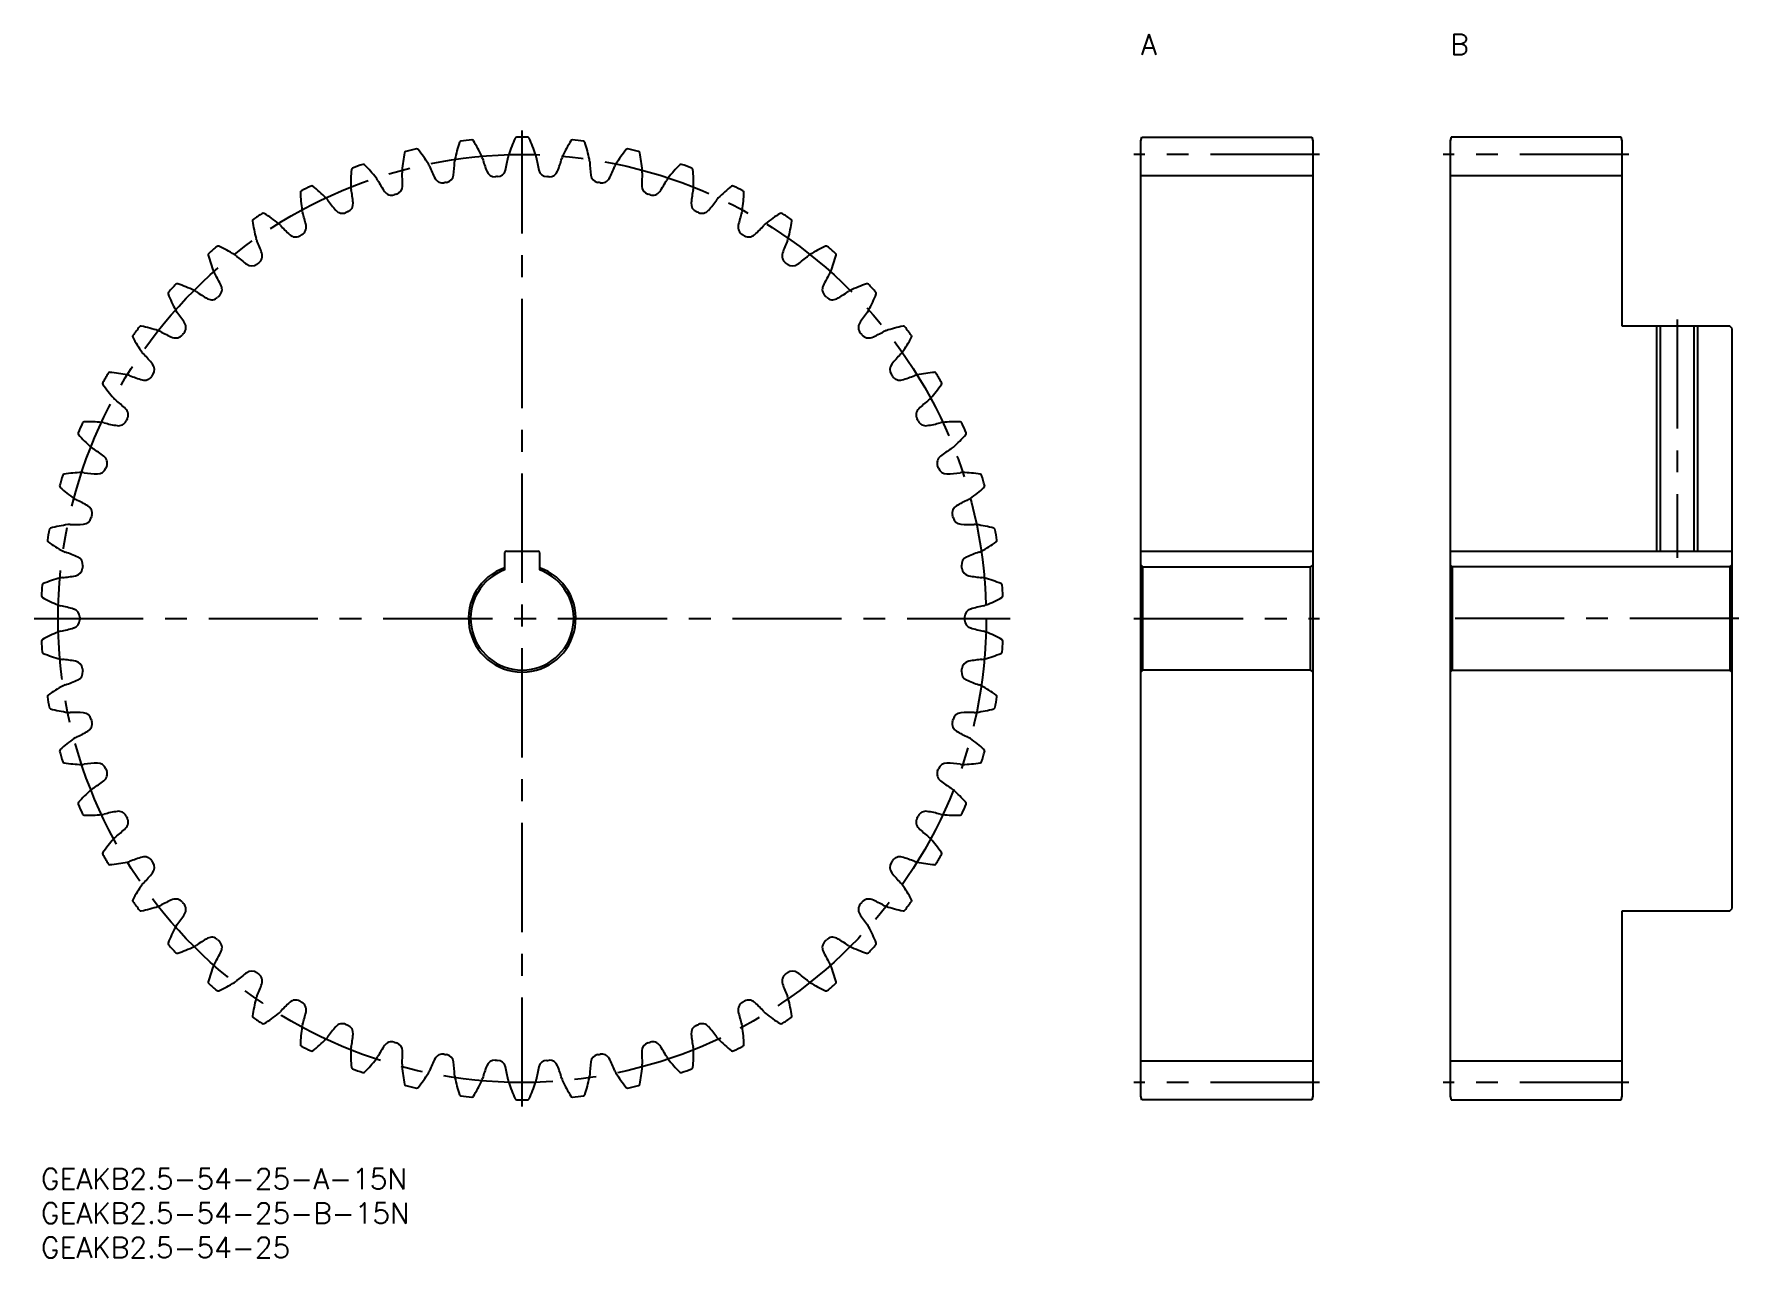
# Model space of a CAD drawing. Extents: x -1 to 247, y -13 to 165.
import ezdxf

# ---------------------------------------------------------------- set-up
doc = ezdxf.new("R2010")
doc.units = 0
doc.header["$LTSCALE"] = 0.5
doc.linetypes.add('CENTER', pattern=[50.8, 31.75, -6.35, 6.35, -6.35])
for name, color, linetype in [('MSM_CENTER', 1, 'CENTER'), ('MSM_CONTINUOUS', 7, 'CONTINUOUS'), ('MSM_NARROW', 5, 'CONTINUOUS'), ('MSM_PART_NUMBER', 7, 'CONTINUOUS')]:
    doc.layers.add(name, color=color, linetype=linetype)
doc.styles.get("Standard").update_dxf_attribs({"font": 'txt.shx', "height": 2, "bigfont": 'bigfont.shx'})

# ---------------------------------------------------------------- blocks, each defined once
blk = doc.blocks.new('*U3')
at = {"layer": 'MSM_PART_NUMBER'}
blk.add_text('GEAKB2.5-54-25-A-15N', height=3, dxfattribs=at).set_placement((0, -3))
blk = doc.blocks.new('*U4')
at = {"layer": 'MSM_PART_NUMBER'}
blk.add_text('GEAKB2.5-54-25-B-15N', height=3, dxfattribs=at).set_placement((0, -8))
blk = doc.blocks.new('*U5')
at = {"layer": 'MSM_PART_NUMBER'}
blk.add_text('GEAKB2.5-54-25', height=3, dxfattribs=at).set_placement((0, -13))
blk = doc.blocks.new('*U6')
at = {"layer": 'MSM_PART_NUMBER'}
blk.add_text('A', height=3, dxfattribs=at).set_placement((160, 162))
blk = doc.blocks.new('*U7')
at = {"layer": 'MSM_PART_NUMBER'}
blk.add_text('B', height=3, dxfattribs=at).set_placement((205, 162))

msp = doc.modelspace()

# ---------------------------------------------------------------- linework, layer by layer
at = {"layer": 'MSM_CENTER'}
for p, q in [((70, 9), (70, 151)), ((186, 147.5), (159, 147.5)), ((231, 147.5), (204, 147.5)), ((238, 123.5), (238, 88.8)), ((-1, 80), (141, 80)), ((159, 80), (186, 80)), ((247, 80), (204, 80)), ((186, 12.5), (159, 12.5)), ((231, 12.5), (204, 12.5))]:
    msp.add_line(p, q, dxfattribs=at)
msp.add_circle((70, 80), 67.5, dxfattribs=at)
at = {"layer": 'MSM_CONTINUOUS'}
for p, q in [((160, 149.5), (160.13, 150)), ((160, 10.5), (160, 149.5)), ((160.13, 150), (184.87, 150)), ((184.87, 150), (185, 149.5)), ((185, 149.5), (185, 10.5)), ((205.13, 150), (205, 149.5)), ((205, 149.5), (205, 10.5)), ((229.87, 150), (205.13, 150)), ((230, 149.5), (229.87, 150)), ((230, 122.5), (230, 149.5)), ((185, 144.37), (160, 144.37)), ((230, 144.37), (205, 144.37)), ((245.7, 122.5), (230, 122.5)), ((235.54, 122.5), (235.54, 89.8)), ((240.46, 122.5), (240.46, 89.8)), ((246, 122.2), (245.7, 122.5)), ((246, 37.8), (246, 122.2)), ((67.5, 87.07), (67.5, 89.6)), ((67.7, 89.8), (72.3, 89.8)), ((72.5, 89.6), (72.5, 87.07)), ((160, 89.8), (185, 89.8)), ((205, 89.8), (246, 89.8)), ((160.3, 87.5), (160, 87.8)), ((160.3, 87.5), (184.7, 87.5)), ((160.3, 72.5), (160.3, 87.5)), ((185, 87.8), (184.7, 87.5)), ((184.7, 72.5), (184.7, 87.5)), ((205, 87.8), (205.3, 87.5)), ((205.3, 87.5), (205.3, 72.5)), ((245.7, 87.5), (205.3, 87.5)), ((245.7, 87.5), (246, 87.8)), ((245.7, 87.5), (245.7, 72.5)), ((160, 72.2), (160.3, 72.5)), ((184.7, 72.5), (160.3, 72.5)), ((184.7, 72.5), (185, 72.2)), ((205.3, 72.5), (205, 72.2)), ((205.3, 72.5), (245.7, 72.5)), ((246, 72.2), (245.7, 72.5)), ((230, 10.5), (230, 37.5)), ((230, 37.5), (245.7, 37.5)), ((245.7, 37.5), (246, 37.8)), ((185, 15.63), (160, 15.63)), ((230, 15.63), (205, 15.63)), ((160.13, 10), (160, 10.5)), ((184.87, 10), (160.13, 10)), ((185, 10.5), (184.87, 10)), ((205, 10.5), (205.13, 10)), ((205.13, 10), (229.87, 10)), ((229.87, 10), (230, 10.5))]:
    msp.add_line(p, q, dxfattribs=at)
for centre, radius, start, end in [((81.37, 142.42), 21.6, 161.5322, 168.3333), ((61.12, 149.18), 0.25, 97.314, 161.5322), ((70, 80), 70, 96.0193, 97.314), ((62.69, 149.37), 0.25, 31.8011, 96.0193), ((44.54, 138.11), 21.6, 25, 31.8011), ((88.54, 140.68), 21.6, 154.8656, 161.6667), ((69.21, 149.75), 0.25, 90.6473, 154.8656), ((70, 80), 70, 89.3527, 90.6473), ((70.79, 149.75), 0.25, 25.1344, 89.3527), ((51.46, 140.68), 21.6, 18.3333, 25.1344), ((95.46, 138.11), 21.6, 148.1989, 155), ((77.31, 149.37), 0.25, 83.9807, 148.1989), ((70, 80), 70, 82.686, 83.9807), ((78.88, 149.18), 0.25, 18.4678, 82.6861), ((58.63, 142.42), 21.6, 11.6667, 18.4678), ((74.05, 143.32), 21.6, 168.1989, 175), ((53.15, 147.68), 0.25, 103.9807, 168.1989), ((70, 80), 70, 102.686, 103.9807), ((54.68, 148.05), 0.25, 38.4678, 102.686), ((37.97, 134.77), 21.6, 31.6667, 38.4678), ((42.18, 146.91), 18, 352.2684, 358.4489), ((62.24, 146.37), 2.07, 168.3333, 178.4563), ((62.24, 146.37), 2.07, 14.8771, 25), ((81.64, 151.52), 18, 194.8845, 201.0649), ((50.14, 149.69), 18, 345.6018, 351.7822), ((70, 146.82), 2.07, 161.6667, 171.7896), ((70, 146.82), 2.07, 8.2104, 18.3333), ((89.86, 149.69), 18, 188.2178, 194.3982), ((58.36, 151.52), 18, 338.9351, 345.1155), ((77.76, 146.37), 2.07, 155, 165.1229), ((77.76, 146.37), 2.07, 1.5437, 11.6667), ((97.82, 146.91), 18, 181.5511, 187.7316), ((102.03, 134.77), 21.6, 141.5322, 148.3333), ((85.32, 148.05), 0.25, 77.314, 141.5323), ((70, 80), 70, 76.0193, 77.314), ((86.85, 147.68), 0.25, 11.8011, 76.0194), ((65.95, 143.32), 21.6, 5, 11.8011), ((66.67, 143.36), 21.6, 174.8656, 181.6667), ((45.41, 145.27), 0.25, 110.6473, 174.8656), ((70, 80), 70, 109.3527, 110.6473), ((46.89, 145.81), 0.25, 45.1344, 109.3527), ((31.82, 130.68), 21.6, 38.3333, 45.1344), ((47.15, 142.79), 2.07, 28.2104, 38.3333), ((54.59, 145.02), 2.07, 175, 185.1229), ((34.6, 143.23), 18, 358.9351, 5.1155), ((54.59, 145.02), 2.07, 21.5437, 31.6667), ((73.26, 152.39), 18, 201.5511, 207.7316), ((58.43, 144.6), 1.25, 207.7316, 280.1552), ((58.78, 144.66), 1.25, 279.8448, 352.2684), ((66.01, 145.5), 1.25, 201.0649, 273.4885), ((70, 80), 64.38, 93.1781, 93.4885), ((66.36, 145.52), 1.25, 273.1781, 345.6018), ((73.64, 145.52), 1.25, 194.3982, 266.8219), ((70, 80), 64.37, 86.5115, 86.8219), ((73.99, 145.5), 1.25, 266.5115, 338.9351), ((81.22, 144.66), 1.25, 187.7316, 260.1552), ((81.57, 144.6), 1.25, 259.8448, 332.2685), ((66.74, 152.39), 18, 332.2684, 338.4489), ((85.41, 145.02), 2.07, 148.3333, 158.4563), ((105.4, 143.23), 18, 174.8845, 181.0649), ((85.41, 145.02), 2.07, 354.8771, 5), ((92.85, 142.79), 2.07, 141.6667, 151.7896), ((108.18, 130.68), 21.6, 134.8656, 141.6667), ((93.11, 145.81), 0.25, 70.6473, 134.8656), ((70, 80), 70, 69.3527, 70.6473), ((94.59, 145.27), 0.25, 5.1344, 69.3527), ((73.33, 143.36), 21.6, 358.3333, 5.1344), ((37.99, 141.97), 0.25, 117.314, 181.5322), ((59.34, 142.54), 21.6, 181.5322, 188.3333), ((70, 80), 70, 116.0193, 117.314), ((39.4, 142.68), 0.25, 51.8011, 116.0193), ((26.2, 125.9), 21.6, 45, 51.8011), ((47.15, 142.79), 2.07, 181.6667, 191.7896), ((27.5, 138.69), 18, 5.6018, 11.7822), ((64.83, 152.28), 18, 208.2178, 214.3982), ((51.01, 142.82), 1.25, 214.3982, 286.8219), ((70, 80), 64.37, 106.5115, 106.8219), ((51.35, 142.92), 1.25, 286.5115, 358.9351), ((70, 80), 64.37, 99.8448, 100.1552), ((70, 80), 64.37, 79.8448, 80.1552), ((88.65, 142.92), 1.25, 181.0649, 253.4885), ((70, 80), 64.37, 73.1781, 73.4885), ((88.99, 142.82), 1.25, 253.1781, 325.6018), ((75.17, 152.28), 18, 325.6018, 331.7822), ((112.5, 138.69), 18, 168.2178, 174.3982), ((92.85, 142.79), 2.07, 348.2104, 358.3333), ((113.8, 125.9), 21.6, 128.1989, 135), ((100.6, 142.68), 0.25, 63.9807, 128.1989), ((70, 80), 70, 62.686, 63.9807), ((80.66, 142.54), 21.6, 351.6667, 358.4678), ((102.01, 141.97), 0.25, 358.4678, 62.6861), ((70, 80), 70, 122.686, 123.9807), ((32.33, 138.7), 0.25, 58.4678, 122.686), ((21.17, 120.51), 21.6, 51.6667, 58.4678), ((40.01, 139.71), 2.07, 188.3333, 198.4563), ((20.97, 133.36), 18, 12.2684, 18.4489), ((40.01, 139.71), 2.07, 34.8771, 45), ((56.47, 151.19), 18, 214.8845, 221.0649), ((43.84, 140.19), 1.25, 221.0649, 293.4885), ((70, 80), 64.37, 113.1781, 113.4885), ((44.17, 140.33), 1.25, 293.1781, 5.6018), ((95.83, 140.33), 1.25, 174.3982, 246.8219), ((70, 80), 64.38, 66.5115, 66.8219), ((96.16, 140.19), 1.25, 246.5115, 318.9351), ((83.53, 151.19), 18, 318.9351, 325.1155), ((99.99, 139.71), 2.07, 135, 145.1229), ((119.03, 133.36), 18, 161.5511, 167.7316), ((99.99, 139.71), 2.07, 341.5437, 351.6667), ((118.83, 120.51), 21.6, 121.5322, 128.3333), ((107.67, 138.7), 0.25, 57.314, 121.5323), ((70, 80), 70, 56.0193, 57.314), ((31.02, 137.84), 0.25, 123.9807, 188.1989), ((52.15, 140.88), 21.6, 188.1989, 195), ((33.28, 135.83), 2.07, 41.5437, 51.6667), ((48.3, 149.14), 18, 221.5511, 227.7316), ((37.34, 136.92), 1.25, 299.8448, 12.2684), ((102.66, 136.92), 1.25, 167.7316, 240.1552), ((91.7, 149.14), 18, 312.2684, 318.4489), ((106.72, 135.83), 2.07, 128.3333, 138.4563), ((87.85, 140.88), 21.6, 345, 351.8011), ((108.98, 137.84), 0.25, 351.8011, 56.0194), ((70, 80), 70, 129.3527, 130.6473), ((25.77, 133.93), 0.25, 65.1344, 129.3527), ((16.79, 114.56), 21.6, 58.3333, 65.1344), ((33.28, 135.83), 2.07, 195, 205.1229), ((15.11, 127.31), 18, 18.9351, 25.1155), ((37.03, 136.74), 1.25, 227.7316, 300.1552), ((70, 80), 64.38, 119.8448, 120.1552), ((70, 80), 64.38, 59.8448, 60.1552), ((102.97, 136.74), 1.25, 239.8448, 312.2685), ((124.89, 127.31), 18, 154.8845, 161.0649), ((106.72, 135.83), 2.07, 334.8771, 345), ((123.21, 114.56), 21.6, 114.8656, 121.6667), ((114.23, 133.93), 0.25, 50.6473, 114.8656), ((70, 80), 70, 49.3527, 50.6473), ((24.56, 132.92), 0.25, 130.6473, 194.8656), ((45.2, 138.4), 21.6, 194.8656, 201.6667), ((27.05, 131.19), 2.07, 48.2104, 58.3333), ((40.42, 146.15), 18, 228.2178, 234.3982), ((30.67, 132.53), 1.25, 234.3982, 306.8219), ((70, 80), 64.37, 126.5115, 126.8219), ((30.95, 132.75), 1.25, 306.5115, 18.9351), ((109.05, 132.75), 1.25, 161.0649, 233.4885), ((70, 80), 64.37, 53.1781, 53.4885), ((109.33, 132.53), 1.25, 233.1781, 305.6018), ((99.58, 146.15), 18, 305.6018, 311.7822), ((112.95, 131.19), 2.07, 121.6667, 131.7896), ((94.8, 138.4), 21.6, 338.3333, 345.1344), ((115.44, 132.92), 0.25, 345.1345, 49.3527), ((27.05, 131.19), 2.07, 201.6667, 211.7896), ((9.99, 120.62), 18, 25.6018, 31.7822), ((130.01, 120.62), 18, 148.2178, 154.3982), ((112.95, 131.19), 2.07, 328.2104, 338.3333), ((18.73, 127.29), 0.25, 137.314, 201.5322), ((38.59, 135.13), 21.6, 201.5322, 208.3333), ((70, 80), 70, 136.0193, 137.314), ((19.81, 128.44), 0.25, 71.8011, 136.0194), ((13.14, 108.15), 21.6, 65, 71.8011), ((21.4, 125.86), 2.07, 54.8771, 65), ((32.94, 142.27), 18, 234.8845, 241.0649), ((24.84, 127.61), 1.25, 241.0649, 313.4885), ((70, 80), 64.38, 133.1781, 133.4885), ((25.09, 127.86), 1.25, 313.1781, 25.6018), ((114.91, 127.86), 1.25, 154.3982, 226.8219), ((70, 80), 64.37, 46.5115, 46.8219), ((115.16, 127.61), 1.25, 226.5115, 298.9351), ((107.06, 142.27), 18, 298.9351, 305.1155), ((118.6, 125.86), 2.07, 115, 125.1229), ((126.86, 108.15), 21.6, 108.1989, 115), ((120.19, 128.44), 0.25, 43.9807, 108.199), ((70, 80), 70, 42.686, 43.9807), ((101.41, 135.13), 21.6, 331.6667, 338.4678), ((121.27, 127.29), 0.25, 338.4678, 42.6861), ((21.4, 125.86), 2.07, 208.3333, 218.4563), ((5.68, 113.38), 18, 32.2684, 38.4489), ((134.32, 113.38), 18, 141.5511, 147.7316), ((118.6, 125.86), 2.07, 321.5437, 331.6667), ((70, 80), 70, 142.686, 143.9807), ((14.53, 122.28), 0.25, 78.4678, 142.686), ((10.26, 101.36), 21.6, 71.6667, 78.4678), ((16.4, 119.9), 2.07, 61.5437, 71.6667), ((25.96, 137.55), 18, 241.5511, 247.7316), ((19.84, 122.32), 1.25, 319.8448, 32.2684), ((120.16, 122.32), 1.25, 147.7316, 220.1552), ((114.04, 137.55), 18, 292.2684, 298.4489), ((123.6, 119.9), 2.07, 108.3333, 118.4563), ((129.74, 101.36), 21.6, 101.5322, 108.3333), ((125.47, 122.28), 0.25, 37.314, 101.5323), ((70, 80), 70, 36.0193, 37.314), ((13.58, 121.02), 0.25, 143.9807, 208.1989), ((32.4, 131.11), 21.6, 208.1989, 215), ((19.61, 122.05), 1.25, 247.7316, 320.1552), ((70, 80), 64.38, 139.8448, 140.1552), ((70, 80), 64.38, 39.8448, 40.1552), ((120.39, 122.05), 1.25, 219.8448, 292.2685), ((107.6, 131.11), 21.6, 325, 331.8011), ((126.42, 121.02), 0.25, 331.8011, 36.0194), ((16.4, 119.9), 2.07, 215, 225.1229), ((2.24, 105.68), 18, 38.9351, 45.1155), ((15.27, 116.21), 1.25, 326.5115, 38.9351), ((124.73, 116.21), 1.25, 141.0649, 213.4885), ((137.76, 105.68), 18, 134.8845, 141.0649), ((123.6, 119.9), 2.07, 314.8771, 325), ((9.2, 114.19), 0.25, 150.6473, 214.8656), ((70, 80), 70, 149.3527, 150.6473), ((9.99, 115.56), 0.25, 85.1344, 149.3527), ((8.18, 94.28), 21.6, 78.3333, 85.1344), ((12.13, 113.41), 2.07, 68.2104, 78.3333), ((19.58, 132.05), 18, 248.2178, 254.3982), ((15.07, 115.91), 1.25, 254.3982, 326.8219), ((70, 80), 64.38, 146.5115, 146.8219), ((70, 80), 64.37, 33.1781, 33.4885), ((124.93, 115.91), 1.25, 213.1781, 285.6018), ((120.42, 132.05), 18, 285.6018, 291.7822), ((127.87, 113.41), 2.07, 101.6667, 111.7896), ((131.82, 94.28), 21.6, 94.8656, 101.6667), ((130.01, 115.56), 0.25, 30.6473, 94.8656), ((70, 80), 70, 29.3527, 30.6473), ((130.8, 114.19), 0.25, 325.1344, 29.3527), ((26.72, 126.4), 21.6, 214.8656, 221.6667), ((12.13, 113.41), 2.07, 221.6667, 231.7896), ((-0.28, 97.64), 18, 45.6018, 51.7822), ((140.28, 97.64), 18, 128.2178, 134.3982), ((127.87, 113.41), 2.07, 308.2104, 318.3333), ((113.28, 126.4), 21.6, 318.3333, 325.1344), ((11.44, 109.61), 1.25, 333.1781, 45.6018), ((128.56, 109.61), 1.25, 134.3982, 206.8219), ((5.65, 106.9), 0.25, 157.314, 221.5322), ((70, 80), 70, 156.0193, 157.314), ((21.63, 121.06), 21.6, 221.5322, 228.3333), ((6.27, 108.35), 0.25, 91.8011, 156.0194), ((6.94, 87.01), 21.6, 85, 91.8011), ((8.64, 106.47), 2.07, 74.8771, 85), ((13.88, 125.84), 18, 254.8845, 261.0649), ((11.28, 109.29), 1.25, 261.0649, 333.4885), ((70, 80), 64.37, 153.1781, 153.4885), ((70, 80), 64.38, 26.5115, 26.8219), ((128.72, 109.29), 1.25, 206.5115, 278.9351), ((126.12, 125.84), 18, 278.9351, 285.1155), ((131.36, 106.47), 2.07, 95, 105.1229), ((133.06, 87.01), 21.6, 88.1989, 95), ((118.37, 121.06), 21.6, 311.6667, 318.4678), ((133.73, 108.35), 0.25, 23.9807, 88.199), ((70, 80), 70, 22.686, 23.9807), ((134.35, 106.9), 0.25, 318.4678, 22.6861), ((8.64, 106.47), 2.07, 228.3333, 238.4563), ((-1.86, 89.36), 18, 52.2684, 58.4489), ((141.86, 89.36), 18, 121.5511, 127.7316), ((131.36, 106.47), 2.07, 301.5437, 311.6667), ((8.27, 102.28), 1.25, 267.7316, 340.1552), ((8.39, 102.61), 1.25, 339.8448, 52.2684), ((70, 80), 64.38, 159.8448, 160.1552), ((131.61, 102.61), 1.25, 127.7316, 200.1552), ((70, 80), 64.38, 19.8448, 20.1552), ((131.73, 102.28), 1.25, 199.8448, 272.2685), ((2.96, 99.25), 0.25, 163.9807, 228.1989), ((70, 80), 70, 162.686, 163.9807), ((3.41, 100.76), 0.25, 98.4678, 162.686), ((6.55, 79.64), 21.6, 91.6667, 98.4678), ((5.99, 99.16), 2.07, 81.5437, 91.6667), ((8.94, 119.01), 18, 261.5511, 267.7316), ((131.06, 119.01), 18, 272.2684, 278.4489), ((134.01, 99.16), 2.07, 88.3333, 98.4563), ((133.45, 79.64), 21.6, 81.5322, 88.3333), ((136.59, 100.76), 0.25, 17.314, 81.5323), ((70, 80), 70, 16.0193, 17.314), ((137.04, 99.25), 0.25, 311.8011, 16.0194), ((17.19, 115.16), 21.6, 228.1989, 235), ((5.99, 99.16), 2.07, 235, 245.1229), ((-2.46, 80.96), 18, 58.9351, 65.1155), ((142.46, 80.96), 18, 114.8845, 121.0649), ((134.01, 99.16), 2.07, 294.8771, 305), ((122.81, 115.16), 21.6, 305, 311.8011), ((6.1, 94.96), 1.25, 274.3982, 346.8219), ((6.19, 95.31), 1.25, 346.5115, 58.9351), ((70, 80), 64.38, 166.5115, 166.8219), ((133.81, 95.31), 1.25, 121.0649, 193.4885), ((70, 80), 64.38, 13.1781, 13.4885), ((133.9, 94.96), 1.25, 193.1781, 265.6018), ((70, 80), 70, 169.3527, 170.6473), ((1.45, 92.89), 0.25, 105.1344, 169.3527), ((7.03, 72.28), 21.6, 98.3333, 105.1344), ((4.19, 91.6), 2.07, 88.2104, 98.3333), ((4.82, 111.66), 18, 268.2178, 274.3982), ((135.18, 111.66), 18, 265.6018, 271.7822), ((135.81, 91.6), 2.07, 81.6667, 91.7896), ((132.97, 72.28), 21.6, 74.8656, 81.6667), ((138.55, 92.89), 0.25, 10.6473, 74.8656), ((70, 80), 70, 9.3527, 10.6473), ((1.18, 91.34), 0.25, 170.6473, 234.8656), ((13.46, 108.8), 21.6, 234.8656, 241.6667), ((4.19, 91.6), 2.07, 241.6667, 251.7896), ((-2.08, 72.54), 18, 65.6018, 71.7822), ((67.7, 89.6), 0.2, 90, 180), ((72.3, 89.6), 0.2, 0, 90), ((142.08, 72.54), 18, 108.2178, 114.3982), ((135.81, 91.6), 2.07, 288.2104, 298.3333), ((126.54, 108.8), 21.6, 298.3333, 305.1344), ((138.82, 91.34), 0.25, 305.1344, 9.3527), ((4.8, 87.44), 1.25, 281.0649, 353.4885), ((4.84, 87.8), 1.25, 353.1781, 65.6018), ((70, 80), 64.37, 173.1781, 173.4885), ((70, 80), 7.8, 108.6939, 71.3061), ((70, 80), 7.5, 109.4712, 70.5288), ((135.16, 87.8), 1.25, 114.3982, 186.8219), ((70, 80), 64.37, 6.5115, 6.8219), ((135.2, 87.44), 1.25, 186.5115, 258.9351), ((70, 80), 70, 176.0193, 177.314), ((0.42, 84.84), 0.25, 111.8011, 176.0194), ((8.35, 65.02), 21.6, 105, 111.8011), ((3.29, 83.89), 2.07, 94.8771, 105), ((1.58, 103.88), 18, 274.8845, 281.0649), ((138.42, 103.88), 18, 258.9351, 265.1155), ((136.71, 83.89), 2.07, 75, 85.1229), ((131.65, 65.02), 21.6, 68.1989, 75), ((139.58, 84.84), 0.25, 3.9807, 68.1989), ((70, 80), 70, 2.686, 3.9807), ((0.33, 83.27), 0.25, 177.314, 241.5322), ((10.5, 102.04), 21.6, 241.5322, 248.3333), ((3.29, 83.89), 2.07, 248.3333, 258.4563), ((-0.73, 64.22), 18, 72.2684, 78.4489), ((140.73, 64.22), 18, 101.5511, 107.7316), ((136.71, 83.89), 2.07, 281.5437, 291.6667), ((129.5, 102.04), 21.6, 291.6667, 298.4678), ((139.67, 83.27), 0.25, 298.4678, 2.6861), ((4.38, 80.18), 1.25, 359.8448, 72.2684), ((4.38, 79.82), 1.25, 287.7316, 0.1552), ((70, 80), 64.37, 179.8448, 180.1552), ((135.62, 80.18), 1.25, 107.7316, 180.1552), ((70, 80), 64.38, 359.8448, 0.1552), ((135.62, 79.82), 1.25, 179.8448, 252.2684), ((0.33, 76.73), 0.25, 118.4678, 182.686), ((10.5, 57.96), 21.6, 111.6667, 118.4678), ((3.29, 76.11), 2.07, 101.5437, 111.6667), ((-0.73, 95.78), 18, 281.5511, 287.7316), ((140.73, 95.78), 18, 252.2684, 258.4489), ((136.71, 76.11), 2.07, 68.3333, 78.4563), ((129.5, 57.96), 21.6, 61.5322, 68.3333), ((139.67, 76.73), 0.25, 357.314, 61.5323), ((70, 80), 70, 182.686, 183.9807), ((0.42, 75.16), 0.25, 183.9807, 248.1989), ((8.35, 94.98), 21.6, 248.1989, 255), ((131.65, 94.98), 21.6, 285, 291.8011), ((139.58, 75.16), 0.25, 291.8011, 356.0194), ((70, 80), 70, 356.0193, 357.314), ((3.29, 76.11), 2.07, 255, 265.1229), ((1.58, 56.12), 18, 78.9351, 85.1155), ((4.8, 72.56), 1.25, 6.5115, 78.9351), ((4.84, 72.2), 1.25, 294.3982, 6.8219), ((70, 80), 64.37, 186.5115, 186.8219), ((135.16, 72.2), 1.25, 173.1781, 245.6018), ((70, 80), 64.38, 353.1781, 353.4885), ((135.2, 72.56), 1.25, 101.0649, 173.4885), ((138.42, 56.12), 18, 94.8845, 101.0649), ((136.71, 76.11), 2.07, 274.8771, 285), ((13.46, 51.2), 21.6, 118.3333, 125.1344), ((4.19, 68.4), 2.07, 108.2104, 118.3333), ((-2.08, 87.46), 18, 288.2178, 294.3982), ((142.08, 87.46), 18, 245.6018, 251.7822), ((135.81, 68.4), 2.07, 61.6667, 71.7896), ((126.54, 51.2), 21.6, 54.8656, 61.6667), ((1.18, 68.66), 0.25, 125.1344, 189.3527), ((70, 80), 70, 189.3527, 190.6473), ((1.45, 67.11), 0.25, 190.6473, 254.8656), ((138.55, 67.11), 0.25, 285.1344, 349.3527), ((70, 80), 70, 349.3527, 350.6473), ((138.82, 68.66), 0.25, 350.6473, 54.8656), ((7.03, 87.72), 21.6, 254.8656, 261.6667), ((4.19, 68.4), 2.07, 261.6667, 271.7896), ((4.82, 48.34), 18, 85.6018, 91.7822), ((6.1, 65.04), 1.25, 13.1781, 85.6018), ((6.19, 64.69), 1.25, 301.0649, 13.4885), ((70, 80), 64.37, 193.1781, 193.4885), ((133.81, 64.69), 1.25, 166.5115, 238.9351), ((70, 80), 64.37, 346.5115, 346.8219), ((133.9, 65.04), 1.25, 94.3982, 166.8219), ((135.18, 48.34), 18, 88.2178, 94.3982), ((135.81, 68.4), 2.07, 268.2104, 278.3333), ((132.97, 87.72), 21.6, 278.3333, 285.1344), ((17.19, 44.84), 21.6, 125, 131.8011), ((5.99, 60.84), 2.07, 114.8771, 125), ((-2.46, 79.04), 18, 294.8845, 301.0649), ((142.46, 79.04), 18, 238.9351, 245.1155), ((134.01, 60.84), 2.07, 55, 65.1229), ((122.81, 44.84), 21.6, 48.1989, 55), ((2.96, 60.75), 0.25, 131.8011, 196.0194), ((70, 80), 70, 196.0193, 197.314), ((70, 80), 70, 342.686, 343.9807), ((137.04, 60.75), 0.25, 343.9807, 48.1989), ((3.41, 59.24), 0.25, 197.314, 261.5322), ((6.55, 80.36), 21.6, 261.5322, 268.3333), ((5.99, 60.84), 2.07, 268.3333, 278.4563), ((8.94, 40.99), 18, 92.2684, 98.4489), ((8.27, 57.72), 1.25, 19.8448, 92.2685), ((8.39, 57.39), 1.25, 307.7316, 20.1552), ((70, 80), 64.38, 199.8448, 200.1552), ((131.61, 57.39), 1.25, 159.8448, 232.2684), ((70, 80), 64.37, 339.8448, 340.1552), ((131.73, 57.72), 1.25, 87.7316, 160.1552), ((131.06, 40.99), 18, 81.5511, 87.7316), ((134.01, 60.84), 2.07, 261.5437, 271.6667), ((133.45, 80.36), 21.6, 271.6667, 278.4678), ((136.59, 59.24), 0.25, 278.4678, 342.686), ((21.63, 38.94), 21.6, 131.6667, 138.4678), ((8.64, 53.53), 2.07, 121.5437, 131.6667), ((-1.86, 70.64), 18, 301.5511, 307.7316), ((141.86, 70.64), 18, 232.2684, 238.4489), ((131.36, 53.53), 2.07, 48.3333, 58.4563), ((118.37, 38.94), 21.6, 41.5322, 48.3333), ((5.65, 53.1), 0.25, 138.4678, 202.686), ((70, 80), 70, 202.686, 203.9807), ((70, 80), 70, 336.0193, 337.314), ((134.35, 53.1), 0.25, 337.3137, 41.5323), ((6.27, 51.65), 0.25, 203.9807, 268.1989), ((6.94, 72.99), 21.6, 268.1989, 275), ((8.64, 53.53), 2.07, 275, 285.1229), ((13.88, 34.16), 18, 98.9351, 105.1155), ((11.28, 50.71), 1.25, 26.5115, 98.9351), ((11.44, 50.39), 1.25, 314.3982, 26.8219), ((70, 80), 64.38, 206.5115, 206.8219), ((128.56, 50.39), 1.25, 153.1781, 225.6018), ((70, 80), 64.38, 333.1781, 333.4885), ((128.72, 50.71), 1.25, 81.0649, 153.4885), ((126.12, 34.16), 18, 74.8845, 81.0649), ((131.36, 53.53), 2.07, 254.8771, 265), ((133.06, 72.99), 21.6, 265, 271.8011), ((133.73, 51.65), 0.25, 271.8011, 336.0194), ((26.72, 33.6), 21.6, 138.3333, 145.1344), ((12.13, 46.59), 2.07, 128.2104, 138.3333), ((-0.28, 62.36), 18, 308.2178, 314.3982), ((140.28, 62.36), 18, 225.6018, 231.7822), ((127.87, 46.59), 2.07, 41.6667, 51.7896), ((113.28, 33.6), 21.6, 34.8656, 41.6667), ((9.2, 45.81), 0.25, 145.1344, 209.3527), ((70, 80), 70, 209.3527, 210.6473), ((12.13, 46.59), 2.07, 281.6667, 291.7896), ((19.58, 27.95), 18, 105.6018, 111.7822), ((15.07, 44.09), 1.25, 33.1781, 105.6018), ((70, 80), 64.37, 213.1781, 213.4885), ((70, 80), 64.38, 326.5115, 326.8219), ((124.93, 44.09), 1.25, 74.3982, 146.8219), ((120.42, 27.95), 18, 68.2178, 74.3982), ((127.87, 46.59), 2.07, 248.2104, 258.3333), ((70, 80), 70, 329.3527, 330.6473), ((130.8, 45.81), 0.25, 330.647, 34.8656), ((9.99, 44.44), 0.25, 210.6473, 274.8656), ((8.18, 65.72), 21.6, 274.8656, 281.6667), ((2.24, 54.32), 18, 314.8845, 321.0649), ((15.27, 43.79), 1.25, 321.0649, 33.4885), ((124.73, 43.79), 1.25, 146.5115, 218.9351), ((137.76, 54.32), 18, 218.9351, 225.1155), ((131.82, 65.72), 21.6, 258.3333, 265.1344), ((130.01, 44.44), 0.25, 265.1344, 329.3527), ((32.4, 28.89), 21.6, 145, 151.8011), ((16.4, 40.1), 2.07, 134.8771, 145), ((123.6, 40.1), 2.07, 35, 45.1229), ((107.6, 28.89), 21.6, 28.1989, 35), ((13.58, 38.98), 0.25, 151.8011, 216.0194), ((70, 80), 70, 216.0193, 217.314), ((14.53, 37.72), 0.25, 217.314, 281.5323), ((10.26, 58.64), 21.6, 281.5322, 288.3333), ((16.4, 40.1), 2.07, 288.3333, 298.4563), ((25.96, 22.45), 18, 112.2684, 118.4489), ((19.61, 37.95), 1.25, 39.8448, 112.2685), ((70, 80), 64.38, 219.8448, 220.1552), ((19.84, 37.68), 1.25, 327.7316, 40.1552), ((120.16, 37.68), 1.25, 139.8448, 212.2684), ((70, 80), 64.38, 319.8448, 320.1552), ((120.39, 37.95), 1.25, 67.7316, 140.1552), ((114.04, 22.45), 18, 61.5511, 67.7316), ((123.6, 40.1), 2.07, 241.5437, 251.6667), ((129.74, 58.64), 21.6, 251.6667, 258.4678), ((125.47, 37.72), 0.25, 258.4678, 322.686), ((70, 80), 70, 322.686, 323.9807), ((126.42, 38.98), 0.25, 323.9807, 28.1989), ((38.59, 24.87), 21.6, 151.6667, 158.4678), ((21.4, 34.14), 2.07, 141.5437, 151.6667), ((5.68, 46.62), 18, 321.5511, 327.7316), ((134.32, 46.62), 18, 212.2684, 218.4489), ((118.6, 34.14), 2.07, 28.3333, 38.4563), ((101.41, 24.87), 21.6, 21.5322, 28.3333), ((18.73, 32.71), 0.25, 158.4678, 222.686), ((70, 80), 70, 222.686, 223.9807), ((13.14, 51.85), 21.6, 288.1989, 295), ((21.4, 34.14), 2.07, 295, 305.1229), ((32.94, 17.73), 18, 118.9351, 125.1155), ((24.84, 32.39), 1.25, 46.5115, 118.9351), ((70, 80), 64.37, 226.5115, 226.8219), ((25.09, 32.14), 1.25, 334.3982, 46.8219), ((114.91, 32.14), 1.25, 133.1781, 205.6018), ((70, 80), 64.37, 313.1781, 313.4885), ((115.16, 32.39), 1.25, 61.0649, 133.4885), ((107.06, 17.73), 18, 54.8845, 61.0649), ((118.6, 34.14), 2.07, 234.8771, 245), ((126.86, 51.85), 21.6, 245, 251.8011), ((70, 80), 70, 316.0193, 317.314), ((121.27, 32.71), 0.25, 317.314, 21.5323), ((19.81, 31.56), 0.25, 223.9807, 288.1989), ((27.05, 28.81), 2.07, 148.2104, 158.3333), ((9.99, 39.38), 18, 328.2178, 334.3982), ((130.01, 39.38), 18, 205.6018, 211.7822), ((112.95, 28.81), 2.07, 21.6667, 31.7896), ((120.19, 31.56), 0.25, 251.8011, 316.0194), ((45.2, 21.6), 21.6, 158.3333, 165.1344), ((40.42, 13.85), 18, 125.6018, 131.7822), ((30.67, 27.47), 1.25, 53.1781, 125.6018), ((70, 80), 64.37, 233.1781, 233.4885), ((30.95, 27.25), 1.25, 341.0649, 53.4885), ((109.05, 27.25), 1.25, 126.5115, 198.9351), ((70, 80), 64.37, 306.5115, 306.8219), ((109.33, 27.47), 1.25, 54.3982, 126.8219), ((99.58, 13.85), 18, 48.2178, 54.3982), ((94.8, 21.6), 21.6, 14.8656, 21.6667), ((24.56, 27.08), 0.25, 165.1344, 229.3527), ((70, 80), 70, 229.3527, 230.6473), ((25.77, 26.07), 0.25, 230.6473, 294.8656), ((16.79, 45.44), 21.6, 294.8656, 301.6667), ((27.05, 28.81), 2.07, 301.6667, 311.7896), ((33.28, 24.17), 2.07, 154.8771, 165), ((15.11, 32.69), 18, 334.8845, 341.0649), ((124.89, 32.69), 18, 198.9351, 205.1155), ((106.72, 24.17), 2.07, 15, 25.1229), ((112.95, 28.81), 2.07, 228.2104, 238.3333), ((123.21, 45.44), 21.6, 238.3333, 245.1344), ((114.23, 26.07), 0.25, 245.1344, 309.3527), ((70, 80), 70, 309.3527, 310.6473), ((115.44, 27.08), 0.25, 310.6473, 14.8656), ((52.15, 19.12), 21.6, 165, 171.8011), ((21.17, 39.49), 21.6, 301.5322, 308.3333), ((33.28, 24.17), 2.07, 308.3333, 318.4563), ((48.3, 10.86), 18, 132.2684, 138.4489), ((37.03, 23.26), 1.25, 59.8448, 132.2685), ((70, 80), 64.38, 239.8448, 240.1552), ((37.34, 23.08), 1.25, 347.7316, 60.1552), ((20.97, 26.64), 18, 341.5511, 347.7316), ((102.66, 23.08), 1.25, 119.8448, 192.2684), ((119.03, 26.64), 18, 192.2684, 198.4489), ((70, 80), 64.38, 299.8448, 300.1552), ((102.97, 23.26), 1.25, 47.7316, 120.1552), ((91.7, 10.86), 18, 41.5511, 47.7316), ((106.72, 24.17), 2.07, 221.5437, 231.6667), ((118.83, 39.49), 21.6, 231.6667, 238.4678), ((87.85, 19.12), 21.6, 8.1989, 15), ((31.02, 22.16), 0.25, 171.8011, 236.0194), ((70, 80), 70, 236.0193, 237.314), ((32.33, 21.3), 0.25, 237.314, 301.5323), ((59.34, 17.46), 21.6, 171.6667, 178.4678), ((40.01, 20.29), 2.07, 161.5437, 171.6667), ((56.47, 8.81), 18, 138.9351, 145.1155), ((43.84, 19.81), 1.25, 66.5115, 138.9351), ((70, 80), 64.38, 246.5115, 246.8219), ((44.17, 19.67), 1.25, 354.3982, 66.8219), ((95.83, 19.67), 1.25, 113.1781, 185.6018), ((70, 80), 64.37, 293.1781, 293.4885), ((96.16, 19.81), 1.25, 41.0649, 113.4885), ((83.53, 8.81), 18, 34.8845, 41.0649), ((99.99, 20.29), 2.07, 8.3333, 18.4563), ((80.66, 17.46), 21.6, 1.5322, 8.3333), ((107.67, 21.3), 0.25, 238.4678, 302.686), ((70, 80), 70, 302.686, 303.9807), ((108.98, 22.16), 0.25, 303.9807, 8.1989), ((37.99, 18.03), 0.25, 178.4678, 242.686), ((70, 80), 70, 242.686, 243.9807), ((26.2, 34.1), 21.6, 308.1989, 315), ((40.01, 20.29), 2.07, 315, 325.1229), ((47.15, 17.21), 2.07, 168.2104, 178.3333), ((27.5, 21.31), 18, 348.2178, 354.3982), ((64.83, 7.72), 18, 145.6018, 151.7822), ((51.01, 17.18), 1.25, 73.1781, 145.6018), ((70, 80), 64.37, 253.1781, 253.4885), ((51.35, 17.08), 1.25, 1.0649, 73.4885), ((88.65, 17.08), 1.25, 106.5115, 178.9351), ((70, 80), 64.37, 286.5115, 286.8219), ((88.99, 17.18), 1.25, 34.3982, 106.8219), ((75.17, 7.72), 18, 28.2178, 34.3982), ((112.5, 21.31), 18, 185.6018, 191.7822), ((92.85, 17.21), 2.07, 1.6667, 11.7896), ((99.99, 20.29), 2.07, 214.8771, 225), ((113.8, 34.1), 21.6, 225, 231.8011), ((70, 80), 70, 296.0193, 297.314), ((102.01, 18.03), 0.25, 297.3137, 1.5323), ((39.4, 17.32), 0.25, 243.9807, 308.1989), ((66.67, 16.64), 21.6, 178.3333, 185.1344), ((31.82, 29.32), 21.6, 314.8656, 321.6667), ((47.15, 17.21), 2.07, 321.6667, 331.7896), ((54.59, 14.98), 2.07, 174.8771, 185), ((34.6, 16.77), 18, 354.8845, 1.0649), ((73.26, 7.61), 18, 152.2684, 158.4489), ((58.43, 15.4), 1.25, 79.8448, 152.2684), ((70, 80), 64.38, 259.8448, 260.1552), ((58.78, 15.34), 1.25, 7.7316, 80.1552), ((42.18, 13.09), 18, 1.5511, 7.7316), ((81.64, 8.48), 18, 158.9351, 165.1155), ((66.01, 14.5), 1.25, 86.5115, 158.9351), ((70, 80), 64.37, 266.5115, 266.8219), ((66.36, 14.48), 1.25, 14.3982, 86.8219), ((73.64, 14.48), 1.25, 93.1781, 165.6018), ((70, 80), 64.38, 273.1781, 273.4885), ((73.99, 14.5), 1.25, 21.0649, 93.4885), ((58.36, 8.48), 18, 14.8845, 21.0649), ((97.82, 13.09), 18, 172.2684, 178.4489), ((81.22, 15.34), 1.25, 99.8448, 172.2684), ((70, 80), 64.37, 279.8448, 280.1552), ((81.57, 15.4), 1.25, 27.7316, 100.1552), ((66.74, 7.61), 18, 21.5511, 27.7316), ((105.4, 16.77), 18, 178.9351, 185.1155), ((85.41, 14.98), 2.07, 355, 5.1229), ((92.85, 17.21), 2.07, 208.2104, 218.3333), ((108.18, 29.32), 21.6, 218.3333, 225.1344), ((73.33, 16.64), 21.6, 354.8656, 1.6667), ((100.6, 17.32), 0.25, 231.8011, 296.0194), ((45.41, 14.73), 0.25, 185.1344, 249.3527), ((70, 80), 70, 249.3527, 250.6473), ((46.89, 14.19), 0.25, 250.6473, 314.8656), ((74.05, 16.68), 21.6, 185, 191.8011), ((37.97, 25.23), 21.6, 321.5322, 328.3333), ((54.59, 14.98), 2.07, 328.3333, 338.4563), ((62.24, 13.63), 2.07, 181.5437, 191.6667), ((81.37, 17.58), 21.6, 191.6667, 198.4678), ((44.54, 21.89), 21.6, 328.1989, 335), ((62.24, 13.63), 2.07, 335, 345.1229), ((50.14, 10.31), 18, 8.2178, 14.3982), ((70, 13.18), 2.07, 188.2104, 198.3333), ((88.54, 19.32), 21.6, 198.3333, 205.1344), ((51.46, 19.32), 21.6, 334.8656, 341.6667), ((70, 13.18), 2.07, 341.6667, 351.7896), ((89.86, 10.31), 18, 165.6018, 171.7822), ((77.76, 13.63), 2.07, 194.8771, 205), ((95.46, 21.89), 21.6, 205, 211.8011), ((58.63, 17.58), 21.6, 341.5322, 348.3333), ((77.76, 13.63), 2.07, 348.3333, 358.4563), ((85.41, 14.98), 2.07, 201.5437, 211.6667), ((102.03, 25.23), 21.6, 211.6667, 218.4678), ((65.95, 16.68), 21.6, 348.1989, 355), ((93.11, 14.19), 0.25, 225.1344, 289.3527), ((70, 80), 70, 289.3527, 290.6473), ((94.59, 14.73), 0.25, 290.647, 354.8656), ((53.15, 12.32), 0.25, 191.8011, 256.0194), ((70, 80), 70, 256.0193, 257.314), ((54.68, 11.95), 0.25, 257.3137, 321.5323), ((61.12, 10.82), 0.25, 198.4678, 262.686), ((70, 80), 70, 262.686, 263.9807), ((62.69, 10.63), 0.25, 263.9804, 328.1989), ((69.21, 10.25), 0.25, 205.1344, 269.3527), ((70, 80), 70, 269.3527, 270.6473), ((70.79, 10.25), 0.25, 270.647, 334.8656), ((77.31, 10.63), 0.25, 211.8011, 276.0194), ((70, 80), 70, 276.0193, 277.314), ((78.88, 10.82), 0.25, 277.314, 341.5323), ((85.32, 11.95), 0.25, 218.4678, 282.686), ((70, 80), 70, 282.686, 283.9807), ((86.85, 12.32), 0.25, 283.9804, 348.1989)]:
    msp.add_arc(centre, radius, start, end, dxfattribs=at)
at = {"layer": 'MSM_NARROW'}
for p, q in [((235, 122.5), (235, 89.8)), ((241, 122.5), (241, 89.8))]:
    msp.add_line(p, q, dxfattribs=at)

# ---------------------------------------------------------------- block references
at = {"layer": 'MSM_CONTINUOUS'}
for name in ['*U6', '*U7', '*U3', '*U4', '*U5']:
    msp.add_blockref(name, (0, 0), dxfattribs=at)

doc.saveas('drawing.dxf')
